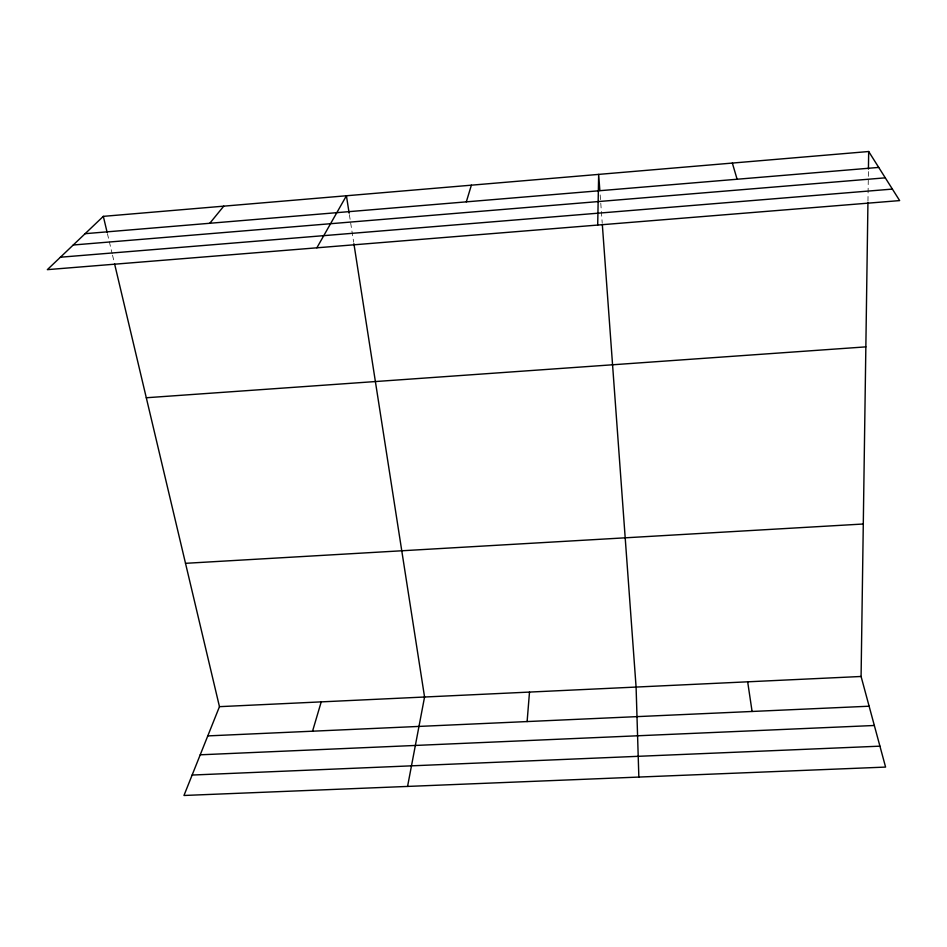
<?xml version="1.0" encoding="UTF-8"?>
<svg xmlns="http://www.w3.org/2000/svg" width="947" height="947" viewBox="0 0 947 947"><rect width="100%" height="100%" fill="white"/><g stroke="black" fill="none" stroke-linecap="round" stroke-linejoin="round"><path stroke-width="0.71" stroke-dasharray="4.74 3.55" d="M867.961 201.214L868.411 170.519M107.413 233.613L112.184 253.749M112.527 255.193L114.232 262.378M349.372 214.638L353.669 242.219M600.173 194.928L602.197 222.782"/><path stroke-width="1.42" d="M114.575 263.822L219.467 706.663L183.967 795.48L885.587 767.082L861.083 676.478L867.937 202.682M868.423 169.063L868.683 151.52L103.33 216.354L47.35 269.646L899.65 200.598L868.683 151.52M597.699 225.055L598.67 174.402L599.842 190.525M527.112 721.567L529.503 692.079M407.565 786.424L424.564 697.016L353.894 243.663M312.546 731.202L321.222 701.881M466.326 201.853L471.369 185.186M316.866 247.806L346.424 195.769L349.147 213.182M209.784 223.279L223.764 206.15M85.123 233.684L878.709 167.418M73.239 245.001L885.279 177.835M60.407 257.217L892.394 189.092M146.3 397.752L865.854 346.874M185.517 563.323L863.297 524.011M219.467 706.663L861.083 676.478M207.784 735.902L869.133 706.213M200.219 754.806L874.341 725.485M192.134 775.048L879.929 746.165M732.351 163.073L737.109 179.243M103.33 216.354L107.082 232.181M747.668 681.816L752.084 711.469M602.304 224.238L636.088 687.06L638.846 777.073"/></g></svg>
